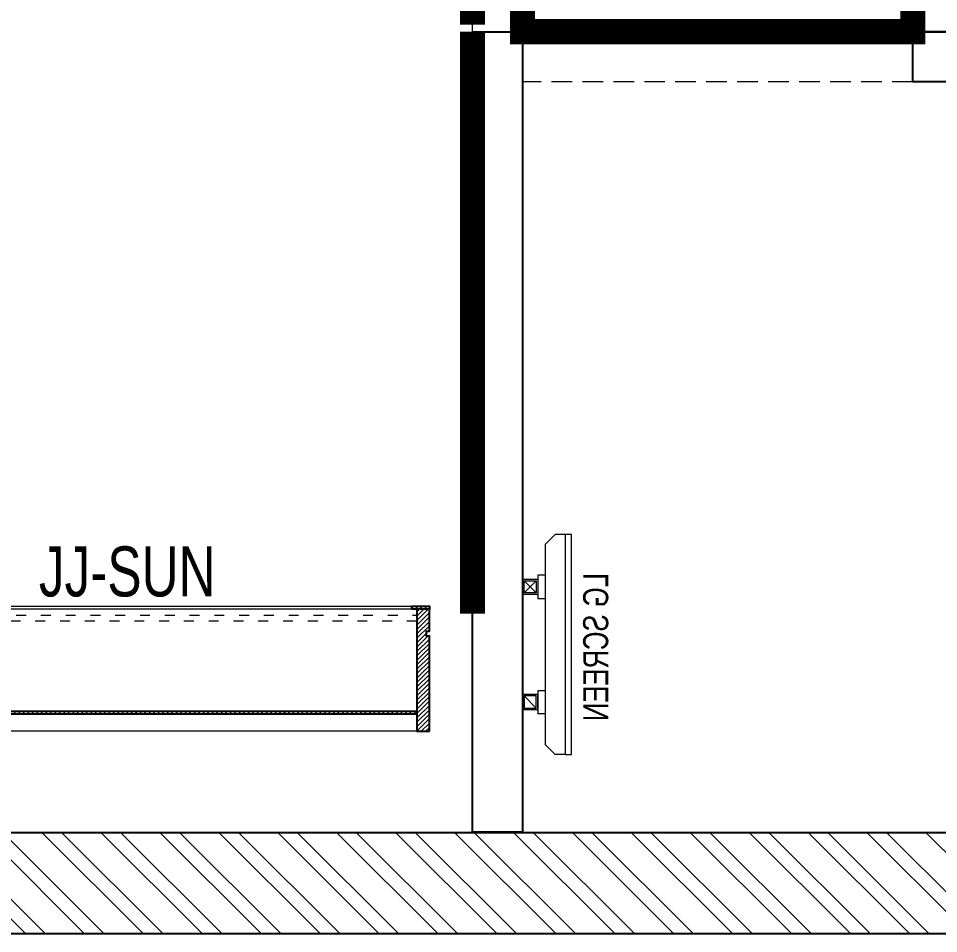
# Model space of a CAD drawing. Header units: feet. Extents: x 2360801 to 2374233, y -6055061 to -6046904.
# Drawn here: x 2370573 to 2372412, y -6055061 to -6053232 of the extents above; entities that cross this region are included whole.
import ezdxf

# ---------------------------------------------------------------- set-up
doc = ezdxf.new("R2010")
doc.units = ezdxf.units.FT
doc.header["$LTSCALE"] = 33
doc.header["$MEASUREMENT"] = 0
doc.linetypes.add('a_p6_plan_L18$0$HIDDEN', pattern=[0.375, 0.25, -0.125])
doc.linetypes.add('ACAD_ISO03W100', pattern=[30, 12, -18])
doc.layers.add('A-WALL', color=1, linetype='Continuous')
for name, color, linetype, lineweight in [('Floor-Unit', 1, 'Continuous', 13), ('LENS-CURTAIN', 5, 'a_p6_plan_L18$0$HIDDEN', 9), ('LENS-PARTITION', 21, 'Continuous', 25), ('LENS_DIMENSION', 193, 'Continuous', 0), ('LK-FF&E WALL', 1, 'Continuous', 9), ('LK-FLUTTED FINISH', 20, 'Continuous', 30), ('LK-IT', 3, 'Continuous', 18), ('LK-MIRROR', 133, 'Continuous', 13), ('LK-TILES FINISH', 251, 'Continuous', 5), ('LN-ELEVATION-1', 81, 'Continuous', 25), ('LN-ELEVATION-3', 125, 'Continuous', 18), ('LN-ELEVATION-4', 145, 'Continuous', 13), ('LN-HATCH', 251, 'Continuous', 0), ('PLANO-TXT', 252, 'Continuous', 5), ('TV', 92, 'Continuous', 18)]:
    doc.layers.add(name, color=color, linetype=linetype, lineweight=lineweight)
doc.styles.add('LK TXT', font='GILC____.TTF', dxfattribs={"height": 100})
doc.styles.get("Standard").update_dxf_attribs({"font": 'GILC____.TTF'})
pattern_1 = [(45, (4208834.246730669, 1706614.740126447), (-4.490128060534575, 4.490128060534575), [])]
pattern_2 = [(45, (4209134.246730668, 1706614.740126447), (-4.490128060534575, 4.490128060534575), [])]

# ---------------------------------------------------------------- blocks, each defined once
blk = doc.blocks.new('A$C20cc5e3e')
at = {"layer": 'LN-HATCH'}
h = blk.add_hatch(dxfattribs=at)
h.set_pattern_fill('ANSI32', color=256, scale=222, angle=270)
h.set_pattern_definition([(315, (-3075837.419687654, 5459964.671906771), (58.8666395337801, 58.86663953378008), []), (315, (-3075837.419687654, 5459925.427480482), (58.8666395337801, 58.86663953378008), [])])
h.paths.add_polyline_path([(-4714.37050775066, 7723.972807686776), (-4587.370513021946, 7723.972807686776), (-333.8404533974826, 7993.730590416119), (-232.6474622795358, 202.3485474996269), (-6933.917917649262, 202.3485474996269), (-7091.113693785854, 230), (-12136.46558805555, 230), (-12136.46558805555, 0), (0, 0), (-105.9368086438626, 8156.633571457119), (-12638.05258291214, 7356.731095362454), (-12638.05258291214, 7126.263056982309), (-7091.113693785854, 7480.314218979329), (-6933.917917650193, 7534.499433275311)])
at = {"layer": 'A-WALL'}
for p, q in [((-6933.917917649262, 202.3485474996269), (-232.6474622795358, 202.3485474996269)), ((-12829.33351749554, 0), (0, 0))]:
    blk.add_line(p, q, dxfattribs=at)
blk = doc.blocks.new('JJ SH 900')
at = {"layer": 'LN-HATCH', "ltscale": 0.5}
h = blk.add_hatch(dxfattribs=at)
h.set_pattern_fill('ANSI31', color=256, scale=50)
h.set_pattern_definition([(45, (0, 0), (-4.419417382415921, 4.419417382415921), [])])
h.paths.add_polyline_path([(-911.7948143622632, 1.45519e-11), (-911.7948143622632, -189.9999999999854), (-905.7948143622637, -189.9999999999854), (-905.7948143622637, -199.9999999999854), (-911.7948143622632, -199.9999999999854), (-911.7948143622632, -243.9999999999855), (-886.7948143622632, -243.9999999999855), (-886.7948143622632, 1.45519e-11)])
h = blk.add_hatch(dxfattribs=at)
h.set_pattern_fill('ANSI31', color=256, scale=2)
h.set_pattern_definition(pattern_1)
h.paths.add_polyline_path([(-11.79481436226342, 1.45519e-11), (-11.79481436226342, -189.9999999999854), (-17.79481436226342, -189.9999999999854), (-17.79481436226342, -199.9999999999854), (-11.79481436226342, -199.9999999999854), (-11.79481436226342, -243.9999999999855), (-36.79481436226343, -243.9999999999855), (-36.79481436226343, 1.45519e-11)])
h = blk.add_hatch(dxfattribs=at)
h.set_pattern_fill('ANSI31', color=256, scale=2)
h.set_pattern_definition(pattern_2)
h.paths.add_polyline_path([(-36.79481436224887, -40), (-886.7948143622632, -39.99999999998546), (-886.7948143622632, -33.99999999998545), (-36.79481436224887, -34)])
h = blk.add_hatch(dxfattribs=at)
h.set_pattern_fill('ANSI31', color=256, scale=2)
h.set_pattern_definition(pattern_2)
h.paths.add_polyline_path([(-876.7948143622632, -243.9999999999855), (-876.7948143622632, -249.9999999999854), (-911.7948143622632, -249.9999999999854), (-911.7948143622632, -243.9999999999855)])
h = blk.add_hatch(dxfattribs=at)
h.set_pattern_fill('ANSI31', color=256, scale=2)
h.set_pattern_definition(pattern_1)
h.paths.add_polyline_path([(-46.79481436226342, -243.9999999999855), (-46.79481436226342, -249.9999999999854), (-11.79481436226342, -249.9999999999854), (-11.79481436226342, -243.9999999999855)])
at = {"layer": 'LN-ELEVATION-1', "ltscale": 0.5}
for points in [[(-911.7948143622632, 1.45519e-11), (-911.7948143622632, -189.9999999999854), (-905.7948143622637, -189.9999999999854), (-905.7948143622637, -199.9999999999854), (-911.7948143622632, -199.9999999999854), (-911.7948143622632, -243.9999999999855), (-886.7948143622632, -243.9999999999855), (-886.7948143622632, 1.45519e-11)], [(-11.79481436226342, 1.45519e-11), (-11.79481436226342, -189.9999999999854), (-17.79481436226342, -189.9999999999854), (-17.79481436226342, -199.9999999999854), (-11.79481436226342, -199.9999999999854), (-11.79481436226342, -243.9999999999855), (-36.79481436226343, -243.9999999999855), (-36.79481436226343, 1.45519e-11)], [(-36.79481436226343, -39.99999999998546), (-886.7948143622632, -39.99999999998546), (-886.7948143622632, -33.99999999998545), (-36.79481436226343, -33.99999999998545)], [(-876.7948143622632, -243.9999999999855), (-876.7948143622632, -249.9999999999854), (-911.7948143622632, -249.9999999999854), (-911.7948143622632, -243.9999999999855)], [(-46.79481436226342, -243.9999999999855), (-46.79481436226342, -249.9999999999854), (-11.79481436226342, -249.9999999999854), (-11.79481436226342, -243.9999999999855)]]:
    blk.add_lwpolyline(points, close=True, dxfattribs=at)
at = {"layer": 'LN-ELEVATION-3', "ltscale": 0.5}
for p, q in [((-886.7948143622632, 1.45519e-11), (-36.79481436226343, 1.45519e-11)), ((-876.7948143622632, -243.9999999999855), (-46.79481436226342, -243.9999999999855)), ((-46.79481436226342, -249.9999999999854), (-876.7948143622632, -249.9999999999854))]:
    blk.add_line(p, q, dxfattribs=at)
at = {"layer": 'LN-ELEVATION-4', "linetype": 'ACAD_ISO03W100', "ltscale": 0.05}
blk.add_lwpolyline([(-886.7948143622632, -219.9999999999854), (-36.79481436226343, -219.9999999999854), (-36.79481436226343, -231.9999999999855), (-886.7948143622632, -231.9999999999855)], close=True, dxfattribs=at)
blk = doc.blocks.new('CLINIC SCREEN')
at = {"layer": 'TV'}
for p, q in [((-103.1090284836336, 42.85441964946222), (-127.4114311772946, 18.55201695591665)), ((-127.4114311772946, 42.85441964946222), (-103.1090284836336, 18.55201695591665)), ((102.7052824410566, 42.85441964946222), (127.007685134602, 18.55201695591665))]:
    blk.add_line(p, q, dxfattribs=at)
at = {"layer": 'TV', "ltscale": 12}
for p, q in [((-220.0000000000082, -19.41163062257681), (-200.5883693773149, 0)), ((200.5883693773149, 0), (-200.5883693773149, 0)), ((-138.5315413423604, 0), (-138.5315413423604, 15.514207008644)), ((-138.5315413423604, 15.514207008644), (-91.98892031613741, 15.514207008644)), ((-91.98892031613741, 15.514207008644), (-91.98892031613741, 0)), ((91.98892031610741, 15.514207008644), (91.98892031610741, 0)), ((91.98892031610741, 15.514207008644), (138.5315413423595, 15.514207008644)), ((138.5315413423595, 0), (138.5315413423595, 15.514207008644)), ((219.9999999999918, -19.41163062257681), (200.5883693773149, 0)), ((-220.0000000000082, -38.82326124538668), (-220.0000000000082, -19.41163062257681)), ((219.9999999999918, -38.82326124538668), (219.9999999999918, -19.41163062257681))]:
    blk.add_line(p, q, dxfattribs=at)
at = {"layer": 'TV'}
for points in [[(-130.4492315140169, 15.51421661919448), (-100.0712281470269, 15.51421661919448), (-100.0712281470269, 45.89221998606814), (-130.4492315140169, 45.89221998606814)], [(-127.4114311772946, 18.55201695591665), (-103.1090284836336, 18.55201695591665), (-103.1090284836336, 42.85441964946222), (-127.4114311772946, 42.85441964946222)], [(130.0454854713243, 15.51421661919448), (99.66748210433435, 15.51421661919448), (99.66748210433435, 45.89221998606814), (130.0454854713243, 45.89221998606814)], [(127.007685134602, 18.55201695591665), (102.7052824410566, 18.55201695591665), (102.7052824410566, 42.85441964946222), (127.007685134602, 42.85441964946222)]]:
    blk.add_lwpolyline(points, close=True, dxfattribs=at)
at = {"layer": 'TV', "ltscale": 12}
blk.add_lwpolyline([(-220.0000000000082, -51.71278328332107), (-220.0000000000082, -38.82326124538668), (219.9999999999918, -38.82326124538668), (219.9999999999918, -51.71278328332107)], close=True, dxfattribs=at)
at = {"layer": 'Floor-Unit', "color": 0, "ltscale": 2, "insert": (5.199680584678389, -100.4085774972336), "char_height": 50, "attachment_point": 5}
blk.add_mtext_dynamic_manual_height_columns('LG SCREEN', width=466.4796511627907, gutter_width=12.5, heights=[0], dxfattribs=at)

msp = doc.modelspace()

# ---------------------------------------------------------------- linework, layer by layer
at = {"layer": 'LENS-CURTAIN', "ltscale": 5}
for points in [[(2371480.787686346, -6052508.287901185), (2371580.787686346, -6052508.287901185), (2371580.787686346, -6053258.287901185), (2371480.787686346, -6053258.287901185)], [(2371580.787686346, -6053258.287901185), (2372360.185204882, -6053258.287901185), (2372360.185204882, -6053358.287901184), (2371580.787686346, -6053358.287901184)]]:
    msp.add_lwpolyline(points, close=True, dxfattribs=at)
at = {"layer": 'LENS-PARTITION'}
for points in [[(2372360.185204882, -6052799.300319119), (2372460.185204882, -6052799.300319119), (2372460.185204882, -6053258.287901185), (2372360.185204882, -6053258.287901185)], [(2371480.787686346, -6053258.287901185), (2371580.787686346, -6053258.287901185), (2371580.787686346, -6054858.287901184), (2371480.787686346, -6054858.287901184)], [(2372360.185204882, -6053258.287901185), (2373980.787686346, -6053258.287901185), (2373980.787686346, -6053358.287901184), (2372360.185204882, -6053358.287901184)]]:
    msp.add_lwpolyline(points, close=True, dxfattribs=at)
at = {"layer": 'LK-FLUTTED FINISH', "linetype": 'ACAD_ISO03W100', "ltscale": 0.05, "const_width": 50}
msp.add_lwpolyline([(2372248.759427761, -6049758.271035702), (2371480.787686344, -6049758.271035702), (2371480.787686346, -6053244.279624289)], dxfattribs=at)
at = {"layer": 'LK-MIRROR', "linetype": 'ACAD_ISO03W100', "ltscale": 0.05, "const_width": 50}
msp.add_lwpolyline([(2371480.787686346, -6053258.287901185), (2371480.787686346, -6054421.61456677)], dxfattribs=at)
at = {"layer": 'LK-TILES FINISH', "color": 212, "linetype": 'ACAD_ISO03W100', "ltscale": 0.05, "const_width": 50}
msp.add_lwpolyline([(2371580.787686345, -6051458.271035709), (2372360.185204882, -6051458.271035709), (2372360.185204882, -6053258.287901185), (2371580.787686345, -6053258.287901185)], close=True, dxfattribs=at)

# ---------------------------------------------------------------- block references
at = {"layer": 'LENS_DIMENSION'}
msp.add_blockref('A$C20cc5e3e', (2374232.92300159, -6055061.109020619), dxfattribs=at)
at = {"layer": 'LK-FF&E WALL', "rotation": 180}
msp.add_blockref('JJ SH 900', (2370482.633141117, -6054656.769718116), dxfattribs=at)
at = {"layer": 'LK-IT', "xscale": -1, "rotation": 90}
msp.add_blockref('CLINIC SCREEN', (2371626.679906332, -6054483.287901184), dxfattribs=at)

# ---------------------------------------------------------------- texts
at = {"layer": 'PLANO-TXT', "linetype": 'Continuous', "ltscale": 3, "insert": (2370790.927315766, -6054337.894124692), "char_height": 100, "width": 244.6773255813953, "attachment_point": 5, "style": 'LK TXT'}
msp.add_mtext('JJ-SUN', dxfattribs=at)

doc.saveas('drawing.dxf')
